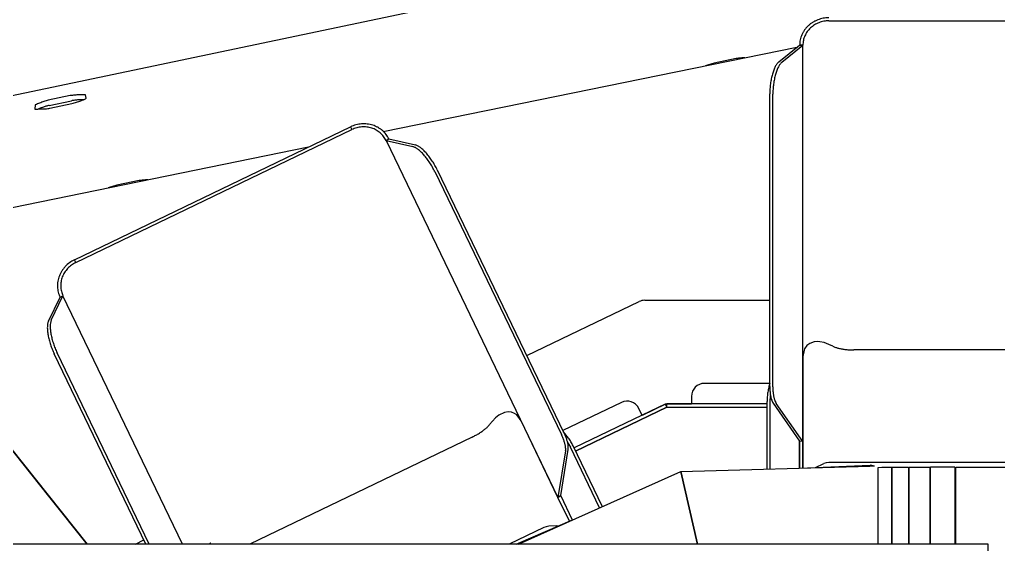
# Model space of a CAD drawing. Header units: millimetres. Extents: x -187347 to 135007, y -6415 to 292048.
# Drawn here: x -41599.9 to -41223, y 11832 to 12035.3 of the extents above; entities that cross this region are included whole.
import ezdxf

# ---------------------------------------------------------------- set-up
doc = ezdxf.new("R2010")
doc.units = ezdxf.units.MM
doc.header["$LTSCALE"] = 100
doc.layers.get('0').update_dxf_attribs({"lineweight": 18})
doc.layers.add('Layout Cabinplant', color=30, linetype='Continuous')

# ---------------------------------------------------------------- blocks, each defined once
blk = doc.blocks.new('CP_Giblet area_New')
at = {"color": 0, "linetype": 'Continuous'}
for p, q in [((50.36, -3178.47), (50.36, -3181.07)), ((50.36, -3181.07), (627.76, -3181.07)), ((62.87, -3181.07), (62.87, -3210.73)), ((63.07, -3210.6), (63.07, -3181.07)), ((63.25, -3210.73), (63.25, -3181.07)), ((72.53, -3181.07), (72.53, -3210.72)), ((72.87, -3210.72), (72.87, -3181.07)), ((80.84, -3181.07), (80.84, -3210.7)), ((81.11, -3210.7), (81.11, -3181.07)), ((87.42, -3181.07), (87.42, -3210.67)), ((87.42, -3210.67), (87.42, -3181.07)), ((92.72, -3181.07), (92.72, -3210.6)), ((162.3, -3181.07), (168.66, -3208.96)), ((168.66, -3208.96), (162.3, -3181.07)), ((231.21, -3181.07), (168.66, -3208.96)), ((231.19, -3181.38), (210.39, -3190.35)), ((221.5, -3187.49), (234.83, -3181.07)), ((231.9, -3181.07), (231.19, -3181.38)), ((248.98, -3222.31), (334.62, -3181.07)), ((360.51, -3181.07), (406.56, -3276.71)), ((373.34, -3181.07), (408.8, -3254.71)), ((374.64, -3181.07), (409.91, -3254.32)), ((378.69, -3181.07), (375.4, -3182.65)), ((397.22, -3181.07), (411.96, -3199.56)), ((486.14, -3292.58), (397.22, -3181.07)), ((216, -3187.93), (216.66, -3188.16)), ((216.66, -3188.16), (219.48, -3187.96)), ((219.48, -3187.96), (220.51, -3187.77)), ((220.51, -3187.77), (221.5, -3187.49)), ((210.42, -3190.34), (214.88, -3199.79)), ((211.57, -3189.85), (216.01, -3199.07)), ((198.91, -3195.47), (210.19, -3218.9)), ((199.95, -3195.01), (211.19, -3218.35)), ((213.04, -3216.93), (216.01, -3199.07)), ((216.01, -3199.07), (214.88, -3199.79)), ((214.88, -3199.79), (216.01, -3199.07)), ((216.01, -3199.07), (230.2, -3228.54)), ((282.19, -3336.49), (216.01, -3199.07)), ((214.88, -3199.79), (212.04, -3217.55)), ((411.96, -3199.56), (486.14, -3292.58)), ((122.99, -3210.3), (95.84, -3211.42)), ((168.66, -3208.96), (95.96, -3211.09)), ((116.83, -3210.56), (113.71, -3212.09)), ((121.69, -3210.36), (121.69, -3253.53)), ((121.72, -3210.35), (121.72, -3220.62)), ((121.72, -3253.3), (121.72, -3210.35)), ((122.97, -3220.74), (122.97, -3210.3)), ((122.97, -3210.3), (122.97, -3220.74)), ((134.36, -3209.97), (134.36, -3235.87)), ((135.5, -3209.93), (135.5, -3235.94)), ((-6.31, -3212.54), (111.69, -3212.54)), ((52.91, -3210.73), (42.56, -3210.73)), ((62.87, -3210.73), (52.91, -3210.73)), ((63.25, -3210.73), (72.53, -3210.72)), ((72.53, -3210.72), (73.1, -3210.6)), ((72.53, -3210.72), (73.1, -3210.6)), ((80.84, -3210.7), (72.87, -3210.72)), ((87.42, -3210.67), (81.11, -3210.7)), ((91.37, -3210.64), (87.42, -3210.67)), ((92.72, -3210.6), (91.37, -3210.64)), ((95.04, -3211.18), (94.18, -3211.16)), ((95.96, -3211.09), (95.04, -3211.18)), ((111.69, -3212.54), (112.7, -3212.36)), ((112.7, -3212.36), (113.71, -3212.09)), ((174.12, -3233.79), (209.19, -3216.82)), ((209.19, -3216.82), (174.12, -3233.79)), ((183.64, -3230.69), (209.8, -3218.09)), ((183.64, -3230.69), (209.8, -3218.09)), ((121.72, -3220.62), (131.99, -3235.18)), ((121.72, -3220.62), (122.97, -3220.74)), ((121.72, -3220.62), (121.72, -3373.22)), ((133.16, -3235.31), (122.97, -3220.74)), ((212.4, -3220.47), (211.19, -3218.35)), ((191.58, -3235.66), (214.11, -3224.81)), ((211.93, -3221.91), (213.84, -3224.24)), ((262.45, -3325.2), (213.68, -3223.92)), ((263.46, -3324.58), (214.68, -3223.3)), ((230.2, -3228.54), (231.79, -3230.83)), ((240, -3229.74), (241.24, -3228.41)), ((241.24, -3228.41), (242.31, -3227.09)), ((174.6, -3234.96), (183.61, -3230.62)), ((174.76, -3234.95), (183.64, -3230.69)), ((183.61, -3230.62), (184.91, -3233.32)), ((231.29, -3230.22), (231.79, -3230.83)), ((231.79, -3230.83), (232.79, -3231.42)), ((232.79, -3231.42), (233.84, -3231.87)), ((233.84, -3231.87), (235.14, -3232)), ((235.14, -3232), (236.61, -3231.76)), ((236.61, -3231.76), (238.82, -3230.7)), ((238.82, -3230.7), (239.43, -3230.24)), ((239.43, -3230.24), (240, -3229.74)), ((134.36, -3235.87), (134.19, -3238.3)), ((174.12, -3233.79), (135.5, -3233.79)), ((174.12, -3233.79), (135.5, -3233.79)), ((135.5, -3235.04), (164.6, -3235.04)), ((135.5, -3235.04), (164.6, -3235.04)), ((164.6, -3234.96), (174.6, -3234.96)), ((164.6, -3237.96), (164.6, -3234.96)), ((164.6, -3235.04), (174.12, -3235.04)), ((174.76, -3234.95), (174.12, -3233.79)), ((174.12, -3233.79), (174.12, -3235.04)), ((133.27, -3241.64), (133.27, -3354.37)), ((134.45, -3241.76), (134.45, -3354.5)), ((134.45, -3242.96), (159.6, -3242.96)), ((121.04, -3256.32), (121.28, -3255.78)), ((121.28, -3255.78), (121.72, -3253.3)), ((227.99, -3253.64), (184.76, -3274.46)), ((3.34, -3255.84), (102.09, -3255.84)), ((110.18, -3257.25), (111.72, -3257.97)), ((111.72, -3257.97), (113.53, -3258.65)), ((113.53, -3258.65), (115.18, -3259)), ((115.18, -3259), (115.93, -3259.07)), ((115.93, -3259.07), (117.32, -3258.98)), ((117.32, -3258.98), (119.07, -3258.39)), ((119.07, -3258.39), (120.21, -3257.51)), ((120.21, -3257.51), (121.04, -3256.32)), ((412.17, -3266.88), (407.69, -3276.16)), ((411.05, -3267.28), (406.56, -3276.71)), ((182.59, -3274.96), (134.45, -3274.96)), ((407.69, -3276.16), (406.56, -3276.71)), ((401.63, -3289.51), (295.32, -3340.71)), ((401.63, -3289.51), (402.14, -3290.57)), ((402.14, -3290.57), (295.83, -3341.77)), ((312.04, -3333.96), (490.06, -3297.49)), ((377.28, -3321.07), (385.81, -3319.32)), ((281.1, -3337.13), (270.87, -3334.79)), ((282.19, -3336.49), (271.87, -3334.17)), ((282.19, -3336.49), (281.1, -3337.13)), ((488.99, -3340.7), (75.24, -3427.59)), ((123.99, -3372.4), (283.26, -3339.84)), ((295.83, -3341.77), (295.32, -3340.71)), ((411.62, -3348.92), (403.09, -3350.71)), ((417.2, -3350.25), (417.42, -3348.62)), ((397.65, -3352.76), (397.93, -3354.09)), ((411.86, -3350.06), (403.33, -3351.85)), ((403.73, -3353.79), (412.26, -3352)), ((129.85, -3366.67), (121.72, -3373.22)), ((131.03, -3366.79), (122.97, -3373.22)), ((147.36, -3368.07), (155.89, -3366.33)), ((122.97, -3373.22), (121.72, -3373.22)), ((121.72, -3373.22), (122.97, -3373.22)), ((111.72, -3382.61), (-6.28, -3382.61))]:
    blk.add_line(p, q, dxfattribs=at)
for centre, start, end in [((189.41, -3231.15), 205.7217, 295.7068), ((159.6, -3237.96), 270.0075, 359.9925), ((182.59, -3269.96), 270, 295.7143)]:
    blk.add_arc(centre, 5, start, end, dxfattribs=at)
for points in [[(349.6, -3181.46), (349.96, -3181.28), (350.31, -3181.09)], [(94.49, -3211.11), (94.7, -3211.18), (94.91, -3211.26), (95.37, -3211.37), (95.84, -3211.42)], [(212.04, -3217.55), (212.02, -3218.39), (212.08, -3219.24), (212.18, -3219.76), (212.3, -3220.28), (212.46, -3220.85), (212.65, -3221.42), (213.13, -3222.69), (213.68, -3223.92)], [(213.04, -3216.93), (213.03, -3217.77), (213.09, -3218.61), (213.18, -3219.14), (213.31, -3219.66), (213.47, -3220.23), (213.65, -3220.8), (214.13, -3222.07), (214.68, -3223.3)], [(210.19, -3218.9), (211.01, -3220.44), (211.93, -3221.91)], [(248.98, -3222.31), (247.61, -3223.02), (246.27, -3223.8), (245.66, -3224.2), (245.05, -3224.62), (244.51, -3225.02), (243.97, -3225.45), (243.1, -3226.23), (242.31, -3227.09)], [(133.27, -3241.64), (133.24, -3240.28), (133.12, -3238.94), (133.04, -3238.35), (132.94, -3237.76), (132.83, -3237.23), (132.68, -3236.72), (132.37, -3235.94), (131.99, -3235.18)], [(134.45, -3241.76), (134.41, -3240.41), (134.3, -3239.06), (134.21, -3238.47), (134.11, -3237.88), (134, -3237.36), (133.86, -3236.85), (133.54, -3236.06), (133.16, -3235.31)], [(134.39, -3242.94), (134.87, -3241.29), (135.21, -3239.61), (135.43, -3237.78), (135.5, -3235.94)], [(174.12, -3235.04), (174.44, -3234.99), (174.76, -3234.95)], [(411.05, -3267.28), (411.37, -3266.21), (411.46, -3265.11), (411.46, -3264.37), (411.41, -3263.63), (411.31, -3262.8), (411.18, -3261.96), (411, -3261.06), (410.79, -3260.17), (410.53, -3259.24), (410.25, -3258.31), (409.58, -3256.49), (408.8, -3254.71)], [(412.17, -3266.88), (412.48, -3265.82), (412.58, -3264.71), (412.57, -3263.97), (412.52, -3263.24), (412.43, -3262.4), (412.29, -3261.57), (412.11, -3260.66), (411.9, -3259.77), (411.64, -3258.84), (411.36, -3257.91), (410.69, -3256.09), (409.91, -3254.32)], [(110.18, -3257.25), (109.09, -3256.82), (107.97, -3256.49), (107.3, -3256.34), (106.63, -3256.21), (105.91, -3256.1), (105.18, -3256), (103.64, -3255.88), (102.09, -3255.84)], [(401.63, -3289.51), (403.31, -3288.5), (404.77, -3287.21), (405.39, -3286.47), (405.95, -3285.67), (406.42, -3284.84), (406.81, -3283.96), (407.1, -3283.06), (407.31, -3282.14), (407.42, -3281.21), (407.44, -3280.28), (407.19, -3278.45), (406.56, -3276.71)], [(402.14, -3290.57), (404.03, -3289.44), (405.67, -3287.98), (406.37, -3287.14), (407, -3286.25), (407.53, -3285.31), (407.96, -3284.33), (408.3, -3283.32), (408.53, -3282.28), (408.65, -3281.23), (408.67, -3280.18), (408.39, -3278.12), (407.69, -3276.16)], [(385.81, -3319.32), (387.5, -3318.83), (389.16, -3318.27)], [(373.93, -3321.38), (375.61, -3321.26), (377.28, -3321.07)], [(262.45, -3325.2), (263.36, -3326.92), (264.37, -3328.57), (264.91, -3329.37), (265.48, -3330.15), (266.05, -3330.88), (266.64, -3331.58), (267.21, -3332.2), (267.8, -3332.8), (268.35, -3333.3), (268.92, -3333.76), (269.85, -3334.38), (270.87, -3334.79)], [(263.46, -3324.58), (264.36, -3326.29), (265.37, -3327.95), (265.91, -3328.75), (266.48, -3329.53), (267.05, -3330.26), (267.64, -3330.96), (268.21, -3331.58), (268.81, -3332.18), (269.35, -3332.68), (269.93, -3333.14), (270.85, -3333.76), (271.87, -3334.17)], [(281.1, -3337.13), (282.2, -3338.89), (283.63, -3340.4), (284.46, -3341.04), (285.36, -3341.59), (286.32, -3342.06), (287.32, -3342.43), (288.36, -3342.7), (289.42, -3342.87), (290.51, -3342.94), (291.6, -3342.91), (293.76, -3342.53), (295.83, -3341.77)], [(282.19, -3336.49), (283.15, -3338.09), (284.42, -3339.44), (285.16, -3340.02), (285.96, -3340.52), (286.81, -3340.95), (287.7, -3341.28), (288.63, -3341.53), (289.59, -3341.69), (290.56, -3341.75), (291.53, -3341.73), (293.47, -3341.39), (295.32, -3340.71)], [(417.42, -3348.62), (416.18, -3348.62), (414.94, -3348.68), (413.27, -3348.72), (411.62, -3348.92)], [(411.86, -3350.06), (413.13, -3349.69), (414.4, -3349.27), (415.4, -3348.91), (416.37, -3348.49)], [(403.09, -3350.71), (401.36, -3351.23), (399.65, -3351.82), (398.62, -3352.23), (397.65, -3352.76)], [(397.93, -3354.09), (399.12, -3354.17), (400.31, -3354.13), (402.03, -3354), (403.73, -3353.79)], [(398.56, -3352.23), (399.62, -3352.21), (400.68, -3352.15), (402.01, -3352.02), (403.33, -3351.85)], [(412.26, -3352), (413.91, -3351.5), (415.54, -3350.94), (416.37, -3350.61), (417.2, -3350.25)], [(129.85, -3366.67), (130.56, -3365.82), (131.16, -3364.9), (131.48, -3364.23), (131.75, -3363.54), (132.03, -3362.75), (132.27, -3361.94), (132.5, -3361.05), (132.7, -3360.15), (132.87, -3359.2), (133.01, -3358.24), (133.21, -3356.31), (133.27, -3354.37)], [(131.03, -3366.79), (131.74, -3365.95), (132.34, -3365.02), (132.66, -3364.36), (132.93, -3363.67), (133.2, -3362.87), (133.45, -3362.06), (133.68, -3361.17), (133.87, -3360.27), (134.05, -3359.32), (134.19, -3358.37), (134.38, -3356.44), (134.45, -3354.5)], [(144.01, -3368.39), (145.69, -3368.27), (147.36, -3368.07)], [(155.89, -3366.33), (157.58, -3365.84), (159.24, -3365.27)], [(111.72, -3382.61), (113.66, -3382.43), (115.54, -3381.9), (116.43, -3381.51), (117.27, -3381.03), (118.06, -3380.48), (118.79, -3379.86), (119.45, -3379.18), (120.03, -3378.44), (120.54, -3377.65), (120.96, -3376.81), (121.52, -3375.06), (121.72, -3373.22)], [(111.72, -3383.79), (113.91, -3383.59), (116.02, -3382.98), (117.02, -3382.54), (117.97, -3382.01), (118.85, -3381.39), (119.67, -3380.69), (120.41, -3379.93), (121.07, -3379.09), (121.64, -3378.2), (122.11, -3377.26), (122.75, -3375.29), (122.97, -3373.22)]]:
    blk.add_spline(points, degree=3, dxfattribs=at)

msp = doc.modelspace()

# ---------------------------------------------------------------- block references
at = {"layer": 'Layout Cabinplant', "rotation": 180}
msp.add_blockref('CP_Giblet area_New', (-41176.61, 8652.23, 0), dxfattribs=at)

doc.saveas('drawing.dxf')
